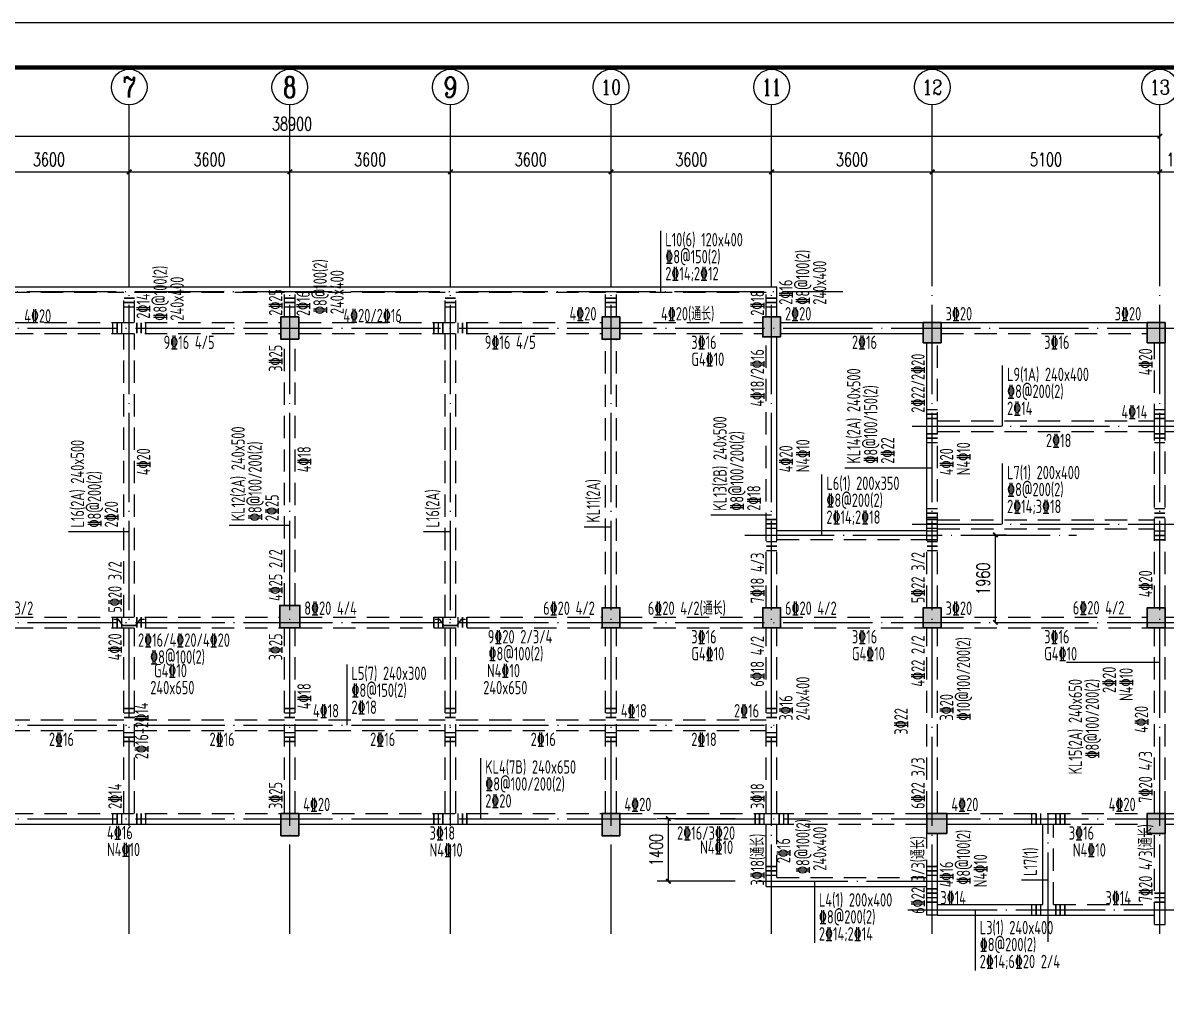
# Model space of a CAD drawing. Extents: x 1051052 to 1482120, y -981644 to -673261.
# Drawn here: x 1182216 to 1207843, y -961304 to -939644 of the extents above; entities that cross this region are included whole.
import ezdxf
from ezdxf.enums import TextEntityAlignment as Align

# ---------------------------------------------------------------- set-up
doc = ezdxf.new("R2010")
doc.units = 0
doc.header["$LTSCALE"] = 1000
doc.header["$MEASUREMENT"] = 0
doc.linetypes.add('DOTE', pattern=[2.42, 2, -0.2, 0.02, -0.2])
doc.linetypes.add('线型3', pattern=[750, 500, -250])
for name, color, linetype in [('AXIS', 3, 'Continuous'), ('AXIS_TEXT', 7, 'Continuous'), ('DOTE', 1, 'DOTE'), ('PUB_DIM', 3, 'Continuous'), ('TK', 142, 'Continuous'), ('填充', 8, 'Continuous')]:
    doc.layers.add(name, color=color, linetype=linetype)
for name, color, linetype, lineweight in [('BEAM', 4, 'Continuous', 25), ('BEAM-DASH', 4, '线型3', 25), ('BEAM-JZ-H', 2, 'Continuous', 25), ('BEAM-JZ-NUM-H', 6, 'Continuous', 25), ('BEAM-JZ-NUM-V', 6, 'Continuous', 25), ('BEAM-JZ-V', 2, 'Continuous', 25), ('BEAM-REINDJ', 1, 'Continuous', 50), ('BEAM-REINGJ', 1, 'Continuous', 50), ('BEAM-YW-H', 7, 'Continuous', 25), ('BEAM-YW-V', 7, 'Continuous', 25), ('COLU', 2, 'Continuous', 30)]:
    doc.layers.add(name, color=color, linetype=linetype, lineweight=lineweight)
doc.layers.add('COLU-HATCH', color=7, linetype='Continuous', lineweight=25, true_color=0x5b5b5b)
doc.styles.add('_TCH_AXIS', font='COMPLEX', dxfattribs={"bigfont": 'GBCBIG'})
doc.styles.add('_TCH_DIM_T3', font='SIMPLEX', dxfattribs={"width": 0.705882, "bigfont": 'GBCBIG'})
doc.styles.add('COMPLEX', font='COMPLEX')
doc.styles.add('TSSD_Dimension', font='Tssdeng.shx', dxfattribs={"width": 0.7, "bigfont": 'Hztxt.shx'})
doc.dimstyles.new('_TCH_ARCH&&100', dxfattribs={"dimtxt": 297.5, "dimasz": 100, "dimexe": 250, "dimexo": 300, "dimgap": 126.25, "dimtad": 1, "dimdec": 0, "dimzin": 0, "dimdsep": 46, "dimtxsty": '_TCH_DIM_T3', "dimblk": 'ARCHTICK', "dimcen": 0.09, "dimclrt": 7, "dimazin": 2, "dimtfac": 1, "dimtdec": 0, "dimtix": 1, "dimtmove": 2, "dimatfit": 3, "dimfxl": 0, "dimtolj": 1, "dimtzin": 0, "dimarcsym": 0})

# ---------------------------------------------------------------- blocks, each defined once
blk = doc.blocks.new('_ArchTick')
at = {"color": 0, "linetype": 'ByBlock', "const_width": 0.4}
blk.add_lwpolyline([(-0.5, -0.5), (0.5, 0.5)], dxfattribs=at)
blk = doc.blocks.new('*D183')
at = {"layer": 'AXIS', "color": 0, "lineweight": -2, "transparency": 16777216}
for p, q in [((1181000, -944484), (1181000, -942734)), ((1184600, -944484), (1184600, -942734)), ((1181000, -942984), (1184600, -942984))]:
    blk.add_line(p, q, dxfattribs=at)
at = {"layer": 'Defpoints', "color": 0, "transparency": 16777216}
for p in [(1184600, -942984), (1181000, -945484), (1184600, -945484)]:
    blk.add_point(p, dxfattribs=at)
at = {"layer": 'AXIS', "color": 0, "lineweight": -2, "transparency": 16777216, "xscale": 100, "yscale": 100, "zscale": 100, "rotation": 180}
blk.add_blockref('_ArchTick', (1181000, -942984), dxfattribs=at)
at = {"layer": 'AXIS', "color": 0, "lineweight": -2, "transparency": 16777216, "xscale": 100, "yscale": 100, "zscale": 100}
blk.add_blockref('_ArchTick', (1184600, -942984), dxfattribs=at)
at = {"layer": 'AXIS', "color": 7, "transparency": 16777216, "insert": (1182800, -942709), "char_height": 297.5, "attachment_point": 5, "style": '_TCH_DIM_T3'}
blk.add_mtext('\\A1;3600', dxfattribs=at)
blk = doc.blocks.new('*D184')
at = {"layer": 'AXIS', "color": 0, "lineweight": -2, "transparency": 16777216}
for p, q in [((1184600, -944484), (1184600, -942734)), ((1188200, -944484), (1188200, -942734)), ((1184600, -942984), (1188200, -942984))]:
    blk.add_line(p, q, dxfattribs=at)
at = {"layer": 'Defpoints', "color": 0, "transparency": 16777216}
for p in [(1188200, -942984), (1184600, -945484), (1188200, -945484)]:
    blk.add_point(p, dxfattribs=at)
at = {"layer": 'AXIS', "color": 0, "lineweight": -2, "transparency": 16777216, "xscale": 100, "yscale": 100, "zscale": 100, "rotation": 180}
blk.add_blockref('_ArchTick', (1184600, -942984), dxfattribs=at)
at = {"layer": 'AXIS', "color": 0, "lineweight": -2, "transparency": 16777216, "xscale": 100, "yscale": 100, "zscale": 100}
blk.add_blockref('_ArchTick', (1188200, -942984), dxfattribs=at)
at = {"layer": 'AXIS', "color": 7, "transparency": 16777216, "insert": (1186400, -942709), "char_height": 297.5, "attachment_point": 5, "style": '_TCH_DIM_T3'}
blk.add_mtext('\\A1;3600', dxfattribs=at)
blk = doc.blocks.new('*D185')
at = {"layer": 'AXIS', "color": 0, "lineweight": -2, "transparency": 16777216}
for p, q in [((1188200, -944484), (1188200, -942734)), ((1191800, -944484), (1191800, -942734)), ((1188200, -942984), (1191800, -942984))]:
    blk.add_line(p, q, dxfattribs=at)
at = {"layer": 'Defpoints', "color": 0, "transparency": 16777216}
for p in [(1191800, -942984), (1188200, -945484), (1191800, -945484)]:
    blk.add_point(p, dxfattribs=at)
at = {"layer": 'AXIS', "color": 0, "lineweight": -2, "transparency": 16777216, "xscale": 100, "yscale": 100, "zscale": 100, "rotation": 180}
blk.add_blockref('_ArchTick', (1188200, -942984), dxfattribs=at)
at = {"layer": 'AXIS', "color": 0, "lineweight": -2, "transparency": 16777216, "xscale": 100, "yscale": 100, "zscale": 100}
blk.add_blockref('_ArchTick', (1191800, -942984), dxfattribs=at)
at = {"layer": 'AXIS', "color": 7, "transparency": 16777216, "insert": (1190000, -942709), "char_height": 297.5, "attachment_point": 5, "style": '_TCH_DIM_T3'}
blk.add_mtext('\\A1;3600', dxfattribs=at)
blk = doc.blocks.new('*D186')
at = {"layer": 'AXIS', "color": 0, "lineweight": -2, "transparency": 16777216}
for p, q in [((1191800, -944484), (1191800, -942734)), ((1195400, -944484), (1195400, -942734)), ((1191800, -942984), (1195400, -942984))]:
    blk.add_line(p, q, dxfattribs=at)
at = {"layer": 'Defpoints', "color": 0, "transparency": 16777216}
for p in [(1195400, -942984), (1191800, -945484), (1195400, -945484)]:
    blk.add_point(p, dxfattribs=at)
at = {"layer": 'AXIS', "color": 0, "lineweight": -2, "transparency": 16777216, "xscale": 100, "yscale": 100, "zscale": 100, "rotation": 180}
blk.add_blockref('_ArchTick', (1191800, -942984), dxfattribs=at)
at = {"layer": 'AXIS', "color": 0, "lineweight": -2, "transparency": 16777216, "xscale": 100, "yscale": 100, "zscale": 100}
blk.add_blockref('_ArchTick', (1195400, -942984), dxfattribs=at)
at = {"layer": 'AXIS', "color": 7, "transparency": 16777216, "insert": (1193600, -942709), "char_height": 297.5, "attachment_point": 5, "style": '_TCH_DIM_T3'}
blk.add_mtext('\\A1;3600', dxfattribs=at)
blk = doc.blocks.new('*D187')
at = {"layer": 'AXIS', "color": 0, "lineweight": -2, "transparency": 16777216}
for p, q in [((1195400, -944484), (1195400, -942734)), ((1199000, -944484), (1199000, -942734)), ((1195400, -942984), (1199000, -942984))]:
    blk.add_line(p, q, dxfattribs=at)
at = {"layer": 'Defpoints', "color": 0, "transparency": 16777216}
for p in [(1199000, -942984), (1195400, -945484), (1199000, -945484)]:
    blk.add_point(p, dxfattribs=at)
at = {"layer": 'AXIS', "color": 0, "lineweight": -2, "transparency": 16777216, "xscale": 100, "yscale": 100, "zscale": 100, "rotation": 180}
blk.add_blockref('_ArchTick', (1195400, -942984), dxfattribs=at)
at = {"layer": 'AXIS', "color": 0, "lineweight": -2, "transparency": 16777216, "xscale": 100, "yscale": 100, "zscale": 100}
blk.add_blockref('_ArchTick', (1199000, -942984), dxfattribs=at)
at = {"layer": 'AXIS', "color": 7, "transparency": 16777216, "insert": (1197200, -942709), "char_height": 297.5, "attachment_point": 5, "style": '_TCH_DIM_T3'}
blk.add_mtext('\\A1;3600', dxfattribs=at)
blk = doc.blocks.new('*D188')
at = {"layer": 'AXIS', "color": 0, "lineweight": -2, "transparency": 16777216}
for p, q in [((1199000, -944484), (1199000, -942734)), ((1202600, -944484), (1202600, -942734)), ((1199000, -942984), (1202600, -942984))]:
    blk.add_line(p, q, dxfattribs=at)
at = {"layer": 'Defpoints', "color": 0, "transparency": 16777216}
for p in [(1202600, -942984), (1199000, -945484), (1202600, -945484)]:
    blk.add_point(p, dxfattribs=at)
at = {"layer": 'AXIS', "color": 0, "lineweight": -2, "transparency": 16777216, "xscale": 100, "yscale": 100, "zscale": 100, "rotation": 180}
blk.add_blockref('_ArchTick', (1199000, -942984), dxfattribs=at)
at = {"layer": 'AXIS', "color": 0, "lineweight": -2, "transparency": 16777216, "xscale": 100, "yscale": 100, "zscale": 100}
blk.add_blockref('_ArchTick', (1202600, -942984), dxfattribs=at)
at = {"layer": 'AXIS', "color": 7, "transparency": 16777216, "insert": (1200800, -942709), "char_height": 297.5, "attachment_point": 5, "style": '_TCH_DIM_T3'}
blk.add_mtext('\\A1;3600', dxfattribs=at)
blk = doc.blocks.new('*D189')
at = {"layer": 'AXIS', "color": 0, "lineweight": -2, "transparency": 16777216}
for p, q in [((1202600, -944484), (1202600, -942734)), ((1207700, -944484), (1207700, -942734)), ((1202600, -942984), (1207700, -942984))]:
    blk.add_line(p, q, dxfattribs=at)
at = {"layer": 'Defpoints', "color": 0, "transparency": 16777216}
for p in [(1207700, -942984), (1202600, -945484), (1207700, -945484)]:
    blk.add_point(p, dxfattribs=at)
at = {"layer": 'AXIS', "color": 0, "lineweight": -2, "transparency": 16777216, "xscale": 100, "yscale": 100, "zscale": 100, "rotation": 180}
blk.add_blockref('_ArchTick', (1202600, -942984), dxfattribs=at)
at = {"layer": 'AXIS', "color": 0, "lineweight": -2, "transparency": 16777216, "xscale": 100, "yscale": 100, "zscale": 100}
blk.add_blockref('_ArchTick', (1207700, -942984), dxfattribs=at)
at = {"layer": 'AXIS', "color": 7, "transparency": 16777216, "insert": (1205150, -942709), "char_height": 297.5, "attachment_point": 5, "style": '_TCH_DIM_T3'}
blk.add_mtext('\\A1;5100', dxfattribs=at)
blk = doc.blocks.new('*D190')
at = {"layer": 'AXIS', "color": 0, "lineweight": -2, "transparency": 16777216}
for p, q in [((1168800, -943684), (1168800, -941934)), ((1207700, -943684), (1207700, -941934)), ((1168800, -942184), (1207700, -942184))]:
    blk.add_line(p, q, dxfattribs=at)
at = {"layer": 'Defpoints', "color": 0, "transparency": 16777216}
for p in [(1207700, -942184), (1168800, -945484), (1207700, -945484)]:
    blk.add_point(p, dxfattribs=at)
at = {"layer": 'AXIS', "color": 0, "lineweight": -2, "transparency": 16777216, "xscale": 100, "yscale": 100, "zscale": 100, "rotation": 180}
blk.add_blockref('_ArchTick', (1168800, -942184), dxfattribs=at)
at = {"layer": 'AXIS', "color": 0, "lineweight": -2, "transparency": 16777216, "xscale": 100, "yscale": 100, "zscale": 100}
blk.add_blockref('_ArchTick', (1207700, -942184), dxfattribs=at)
at = {"layer": 'AXIS', "color": 7, "transparency": 16777216, "insert": (1188250, -941909), "char_height": 297.5, "attachment_point": 5, "style": '_TCH_DIM_T3'}
blk.add_mtext('\\A1;38900', dxfattribs=at)
blk = doc.blocks.new('_AXISO')
blk.add_circle((0, 0), 0.5)
at = {"layer": 'AXIS_TEXT', "style": 'COMPLEX', "width": 1.041667}
blk.add_attdef('A', text='', height=0.56, dxfattribs=at).set_placement((-0.25, -0.28), (0.25, -0.28), align=Align.FIT)
blk = doc.blocks.new('*D207')
at = {"layer": 'AXIS', "color": 0, "lineweight": -2, "transparency": 16777216}
for p, q in [((1207700, -944484), (1207700, -942734)), ((1208720, -944484), (1208720, -942734)), ((1207700, -942984), (1208720, -942984))]:
    blk.add_line(p, q, dxfattribs=at)
at = {"layer": 'Defpoints', "color": 0, "transparency": 16777216}
for p in [(1208720, -942984), (1207700, -945484), (1208720, -945484)]:
    blk.add_point(p, dxfattribs=at)
at = {"layer": 'AXIS', "color": 0, "lineweight": -2, "transparency": 16777216, "xscale": 100, "yscale": 100, "zscale": 100, "rotation": 180}
blk.add_blockref('_ArchTick', (1207700, -942984), dxfattribs=at)
at = {"layer": 'AXIS', "color": 0, "lineweight": -2, "transparency": 16777216, "xscale": 100, "yscale": 100, "zscale": 100}
blk.add_blockref('_ArchTick', (1208720, -942984), dxfattribs=at)
at = {"layer": 'AXIS', "color": 7, "transparency": 16777216, "insert": (1208210, -942709), "char_height": 297.5, "attachment_point": 5, "style": '_TCH_DIM_T3'}
blk.add_mtext('\\A1;1020', dxfattribs=at)
blk = doc.blocks.new('*D210')
at = {"layer": 'AXIS', "color": 0, "lineweight": -2, "transparency": 16777216}
for p, q in [((1198186, -957484), (1196436, -957484)), ((1196686, -958884), (1196686, -957484)), ((1198186, -958884), (1196436, -958884))]:
    blk.add_line(p, q, dxfattribs=at)
at = {"layer": 'Defpoints', "color": 0, "transparency": 16777216}
for p in [(1196686, -957484), (1198709, -957484), (1198709, -958884)]:
    blk.add_point(p, dxfattribs=at)
at = {"layer": 'AXIS', "color": 0, "lineweight": -2, "transparency": 16777216, "xscale": 100, "yscale": 100, "zscale": 100}
for p, rotation in [((1196686, -957484), 90), ((1196686, -958884), 270)]:
    blk.add_blockref('_ArchTick', p, dxfattribs=dict(at, rotation=rotation))
at = {"layer": 'AXIS', "color": 7, "transparency": 16777216, "insert": (1196411, -958184), "char_height": 297.5, "attachment_point": 5, "rotation": 90, "style": '_TCH_DIM_T3'}
blk.add_mtext('\\A1;1400', dxfattribs=at)
blk = doc.blocks.new('A2K')
at = {"layer": 'TK'}
blk.add_lwpolyline([(0, 0), (59400, 0), (59400, 42000), (0, 42000)], close=True, dxfattribs=at)
at = {"layer": 'TK', "const_width": 100}
blk.add_lwpolyline([(2500, 1000), (58400, 1000), (58400, 41000), (2500, 41000)], close=True, dxfattribs=at)
blk = doc.blocks.new('*D1344')
at = {"layer": 'Defpoints', "color": 0, "transparency": 16777216}
for p in [(1207820, -959524), (1209889, -959524), (1207820, -959854)]:
    blk.add_point(p, dxfattribs=at)
at = {"layer": 'PUB_DIM', "color": 0, "lineweight": -2, "transparency": 16777216}
for p, q in [((1209889, -959524), (1209889, -959424)), ((1208389, -959524), (1210139, -959524)), ((1209889, -959854), (1209889, -959524)), ((1208389, -959854), (1210139, -959854)), ((1209889, -959854), (1209889, -959954))]:
    blk.add_line(p, q, dxfattribs=at)
at = {"layer": 'PUB_DIM', "color": 0, "lineweight": -2, "transparency": 16777216, "xscale": 100, "yscale": 100, "zscale": 100}
for p, rotation in [((1209889, -959524), 270), ((1209889, -959854), 90)]:
    blk.add_blockref('_ArchTick', p, dxfattribs=dict(at, rotation=rotation))
at = {"layer": 'PUB_DIM', "color": 7, "transparency": 16777216, "insert": (1209614, -959689), "char_height": 297.5, "attachment_point": 5, "rotation": 90, "style": '_TCH_DIM_T3'}
blk.add_mtext('\\A1;330', dxfattribs=at)
blk = doc.blocks.new('*D1363')
at = {"layer": 'Defpoints', "color": 0, "transparency": 16777216}
for p in [(1203716, -951124), (1204016, -951124), (1203716, -953084)]:
    blk.add_point(p, dxfattribs=at)
at = {"layer": 'PUB_DIM', "color": 0, "lineweight": -2, "transparency": 16777216}
for p, q in [((1204016, -951124), (1204266, -951124)), ((1204016, -953084), (1204016, -951124)), ((1204016, -953084), (1204266, -953084))]:
    blk.add_line(p, q, dxfattribs=at)
at = {"layer": 'PUB_DIM', "color": 0, "lineweight": -2, "transparency": 16777216, "xscale": 100, "yscale": 100, "zscale": 100}
for p, rotation in [((1204016, -951124), 90), ((1204016, -953084), 270)]:
    blk.add_blockref('_ArchTick', p, dxfattribs=dict(at, rotation=rotation))
at = {"layer": 'PUB_DIM', "color": 7, "transparency": 16777216, "insert": (1203741, -952104), "char_height": 297.5, "attachment_point": 5, "rotation": 90, "style": '_TCH_DIM_T3'}
blk.add_mtext('\\A1;1960', dxfattribs=at)

msp = doc.modelspace()

# ---------------------------------------------------------------- hatches: boundary and pattern name
at = {"layer": 'COLU-HATCH', "transparency": 33554687}
for points in [[(1188399.508, -946734.341), (1188399.508, -946234.341), (1187999.508, -946234.341), (1187999.508, -946734.341)], [(1195599.508, -946734.341), (1195599.508, -946234.341), (1195199.508, -946234.341), (1195199.508, -946734.341)], [(1199199.508, -946684.341), (1199199.508, -946234.341), (1198799.508, -946234.341), (1198799.508, -946684.341)], [(1202799.508, -946814.341), (1202799.508, -946364.341), (1202399.508, -946364.341), (1202399.508, -946814.341)], [(1207819.508, -946814.341), (1207819.508, -946364.341), (1207419.508, -946364.341), (1207419.508, -946814.341)], [(1188424.508, -953204.341), (1188424.508, -952704.341), (1187974.508, -952704.341), (1187974.508, -953204.341)], [(1195599.508, -953204.341), (1195599.508, -952754.341), (1195199.508, -952754.341), (1195199.508, -953204.341)], [(1199199.508, -953204.341), (1199199.508, -952754.341), (1198799.508, -952754.341), (1198799.508, -953204.341)], [(1202799.508, -953204.341), (1202799.508, -952754.341), (1202399.508, -952754.341), (1202399.508, -953204.341)], [(1207819.508, -953204.341), (1207819.508, -952754.341), (1207419.508, -952754.341), (1207419.508, -953204.341)], [(1188399.508, -957864.341), (1188399.508, -957364.341), (1187999.508, -957364.341), (1187999.508, -957864.341)], [(1195599.508, -957864.341), (1195599.508, -957364.341), (1195199.508, -957364.341), (1195199.508, -957864.341)], [(1202929.508, -957814.341), (1202929.508, -957364.341), (1202479.508, -957364.341), (1202479.508, -957814.341)], [(1207819.508, -957814.341), (1207819.508, -957364.341), (1207419.508, -957364.341), (1207419.508, -957814.341)]]:
    msp.add_hatch(color=256, dxfattribs=at).paths.add_polyline_path(points, flags=0)

# ---------------------------------------------------------------- linework, layer by layer
at = {"layer": 'AXIS'}
for p, q in [((1184599.508, -945484.341), (1184599.508, -941484.341)), ((1188199.508, -945484.341), (1188199.508, -941484.341)), ((1191799.508, -945484.341), (1191799.508, -941484.341)), ((1195399.508, -945484.341), (1195399.508, -941484.341)), ((1198999.508, -945484.341), (1198999.508, -941484.341)), ((1202599.508, -945484.341), (1202599.508, -941484.341)), ((1207699.508, -945484.341), (1207699.508, -941484.341))]:
    msp.add_line(p, q, dxfattribs=at)
at = {"layer": 'BEAM'}
for p, q in [((1180999.508, -945564.341), (1184599.508, -945564.341)), ((1184599.508, -945564.341), (1188199.508, -945564.341)), ((1188199.508, -945564.341), (1191799.508, -945564.341)), ((1191799.508, -945564.341), (1195399.508, -945564.341)), ((1195399.508, -945564.341), (1199119.508, -945564.341)), ((1199119.508, -946234.341), (1199119.508, -945564.341)), ((1199199.508, -946364.341), (1202399.508, -946364.341)), ((1202799.508, -946364.341), (1207419.508, -946364.341)), ((1199199.508, -946604.341), (1202399.508, -946604.341)), ((1199119.508, -951124.341), (1199119.508, -946684.341)), ((1202479.508, -951124.341), (1202479.508, -946814.341)), ((1207819.508, -948684.341), (1207819.508, -946814.341)), ((1207819.508, -948564.341), (1208819.508, -948564.341)), ((1199119.508, -951024.341), (1202479.508, -951024.341)), ((1181199.508, -957604.341), (1187999.508, -957604.341)), ((1188399.508, -957604.341), (1195199.508, -957604.341)), ((1195599.508, -957604.341), (1198999.508, -957604.341)), ((1198879.508, -959004.341), (1198879.508, -957604.341)), ((1202929.508, -957604.341), (1205199.508, -957604.341)), ((1205079.508, -959404.341), (1205079.508, -957604.341)), ((1207819.508, -957604.341), (1208819.508, -957604.341)), ((1202719.508, -958904.341), (1202719.508, -957814.341)), ((1207819.508, -959854.341), (1207819.508, -957814.341)), ((1202479.508, -959644.341), (1202479.508, -958904.341)), ((1202719.508, -959644.341), (1202719.508, -958904.341)), ((1198879.508, -959004.341), (1202479.508, -959004.341)), ((1202719.508, -959404.341), (1205079.508, -959404.341)), ((1202719.508, -959644.341), (1202479.508, -959644.341)), ((1202719.508, -959644.341), (1205199.508, -959644.341)), ((1205199.508, -959644.341), (1207579.508, -959644.341)), ((1207579.508, -959854.341), (1207819.508, -959854.341))]:
    msp.add_line(p, q, dxfattribs=at)
at = {"layer": 'BEAM-DASH', "ltscale": 0.001}
for p, q in [((1181119.508, -945684.341), (1184479.508, -945684.341)), ((1184479.508, -946364.341), (1184479.508, -945684.341)), ((1184719.508, -946364.341), (1184719.508, -945684.341)), ((1184719.508, -945684.341), (1188079.508, -945684.341)), ((1188079.508, -946234.341), (1188079.508, -945684.341)), ((1188319.508, -946234.341), (1188319.508, -945684.341)), ((1188319.508, -945684.341), (1191679.508, -945684.341)), ((1191679.508, -946364.341), (1191679.508, -945684.341)), ((1191919.508, -946364.341), (1191919.508, -945684.341)), ((1191919.508, -945684.341), (1195279.508, -945684.341)), ((1195279.508, -946234.341), (1195279.508, -945684.341)), ((1195519.508, -946234.341), (1195519.508, -945684.341)), ((1195519.508, -945684.341), (1198879.508, -945684.341)), ((1198879.508, -946234.341), (1198879.508, -945684.341)), ((1181199.508, -946364.341), (1187999.508, -946364.341)), ((1188399.508, -946364.341), (1195199.508, -946364.341)), ((1195599.508, -946364.341), (1198799.508, -946364.341)), ((1181199.508, -946604.341), (1187999.508, -946604.341)), ((1184479.508, -952964.341), (1184479.508, -946604.341)), ((1184719.508, -952964.341), (1184719.508, -946604.341)), ((1188399.508, -946604.341), (1195199.508, -946604.341)), ((1191679.508, -952964.341), (1191679.508, -946604.341)), ((1191919.508, -952964.341), (1191919.508, -946604.341)), ((1195599.508, -946604.341), (1198799.508, -946604.341)), ((1202799.508, -946604.341), (1207419.508, -946604.341)), ((1188079.508, -952704.341), (1188079.508, -946734.341)), ((1188319.508, -952704.341), (1188319.508, -946734.341)), ((1195279.508, -952754.341), (1195279.508, -946734.341)), ((1195519.508, -952754.341), (1195519.508, -946734.341)), ((1198879.508, -951124.341), (1198879.508, -946684.341)), ((1202719.508, -951124.341), (1202719.508, -946814.341)), ((1207579.508, -948684.341), (1207579.508, -946814.341)), ((1202719.508, -948564.341), (1207579.508, -948564.341)), ((1207579.508, -952754.341), (1207579.508, -948684.341)), ((1207819.508, -952754.341), (1207819.508, -948684.341)), ((1202719.508, -948804.341), (1207579.508, -948804.341)), ((1207819.508, -948804.341), (1208579.508, -948804.341)), ((1202719.508, -950784.341), (1207579.508, -950784.341)), ((1202719.508, -950984.341), (1207579.508, -950984.341)), ((1198879.508, -952754.341), (1198879.508, -951124.341)), ((1199119.508, -952754.341), (1199119.508, -951124.341)), ((1199119.508, -951224.341), (1202479.508, -951224.341)), ((1202479.508, -952754.341), (1202479.508, -951124.341)), ((1202719.508, -952754.341), (1202719.508, -951124.341)), ((1181199.508, -952964.341), (1187974.508, -952964.341)), ((1188424.508, -952964.341), (1195199.508, -952964.341)), ((1195599.508, -952964.341), (1198799.508, -952964.341)), ((1199199.508, -952964.341), (1202399.508, -952964.341)), ((1202799.508, -952964.341), (1207419.508, -952964.341)), ((1207819.508, -952964.341), (1208579.508, -952964.341)), ((1181199.508, -953204.341), (1187974.508, -953204.341)), ((1184479.508, -957364.341), (1184479.508, -953204.341)), ((1184719.508, -957364.341), (1184719.508, -953204.341)), ((1188079.508, -957364.341), (1188079.508, -953204.341)), ((1188319.508, -957364.341), (1188319.508, -953204.341)), ((1188424.508, -953204.341), (1195199.508, -953204.341)), ((1191679.508, -957364.341), (1191679.508, -953204.341)), ((1191919.508, -957364.341), (1191919.508, -953204.341)), ((1195279.508, -957364.341), (1195279.508, -953204.341)), ((1195519.508, -957364.341), (1195519.508, -953204.341)), ((1195599.508, -953204.341), (1198799.508, -953204.341)), ((1198879.508, -957364.341), (1198879.508, -953204.341)), ((1199119.508, -957364.341), (1199119.508, -953204.341)), ((1199199.508, -953204.341), (1202399.508, -953204.341)), ((1202479.508, -957364.341), (1202479.508, -953204.341)), ((1202719.508, -957364.341), (1202719.508, -953204.341)), ((1202799.508, -953204.341), (1207419.508, -953204.341)), ((1207579.508, -957364.341), (1207579.508, -953204.341)), ((1207819.508, -953204.341), (1208579.508, -953204.341)), ((1207819.508, -957364.341), (1207819.508, -953204.341)), ((1181119.508, -955264.341), (1184479.508, -955264.341)), ((1184719.508, -955264.341), (1188079.508, -955264.341)), ((1188319.508, -955264.341), (1191679.508, -955264.341)), ((1191919.508, -955264.341), (1195279.508, -955264.341)), ((1195519.508, -955264.341), (1198879.508, -955264.341)), ((1181119.508, -955504.341), (1184479.508, -955504.341)), ((1184719.508, -955504.341), (1188079.508, -955504.341)), ((1188319.508, -955504.341), (1191679.508, -955504.341)), ((1191919.508, -955504.341), (1195279.508, -955504.341)), ((1195519.508, -955504.341), (1198879.508, -955504.341)), ((1181199.508, -957364.341), (1187999.508, -957364.341)), ((1188399.508, -957364.341), (1195199.508, -957364.341)), ((1195599.508, -957364.341), (1198999.508, -957364.341)), ((1198999.508, -957364.341), (1202479.508, -957364.341)), ((1202929.508, -957364.341), (1205199.508, -957364.341)), ((1205199.508, -957364.341), (1207419.508, -957364.341)), ((1207819.508, -957364.341), (1208579.508, -957364.341)), ((1198999.508, -957604.341), (1202479.508, -957604.341)), ((1199119.508, -958804.341), (1199119.508, -957604.341)), ((1205199.508, -957604.341), (1207419.508, -957604.341)), ((1205319.508, -959404.341), (1205319.508, -957604.341)), ((1202479.508, -958904.341), (1202479.508, -957814.341)), ((1207579.508, -959854.341), (1207579.508, -957814.341)), ((1199119.508, -958804.341), (1202479.508, -958804.341)), ((1205319.508, -959404.341), (1207579.508, -959404.341))]:
    msp.add_line(p, q, dxfattribs=at)
at = {"layer": 'BEAM-JZ-H'}
for p, q in [((1196515.508, -945664.341), (1196515.508, -944304.341)), ((1204177.508, -948684.341), (1204177.508, -947324.341)), ((1204177.508, -950884.341), (1204177.508, -949524.341)), ((1200127.508, -951124.341), (1200127.508, -949764.341)), ((1189481.556, -955384.341), (1189481.556, -954024.341)), ((1192479.508, -957484.341), (1192479.508, -956124.341)), ((1199959.508, -958904.341), (1199959.508, -960264.341)), ((1203564.613, -959524.341), (1203564.613, -960884.341))]:
    msp.add_line(p, q, dxfattribs=at)
at = {"layer": 'BEAM-JZ-V'}
for p, q in [((1202599.508, -949624.341), (1200639.508, -949624.341)), ((1198999.508, -950680.341), (1197639.508, -950680.341)), ((1188199.508, -950913.341), (1186839.508, -950913.341)), ((1195399.508, -950948.341), (1194799.508, -950948.341)), ((1184599.508, -951056.341), (1183239.508, -951056.341)), ((1191799.508, -951056.341), (1191199.508, -951056.341)), ((1207699.508, -953984.191), (1205606.207, -953984.191)), ((1205199.508, -958864.341), (1204599.508, -958864.341))]:
    msp.add_line(p, q, dxfattribs=at)
at = {"layer": 'BEAM-REINDJ', "const_width": 35}
for points in [[(1184254.508, -953014.341), (1184354.508, -953014.341), (1184454.508, -953154.341), (1184744.508, -953154.341), (1184844.508, -953014.341), (1184944.508, -953014.341)], [(1191454.508, -953014.341), (1191554.508, -953014.341), (1191654.508, -953154.341), (1191944.508, -953154.341), (1192044.508, -953014.341), (1192144.508, -953014.341)]]:
    msp.add_lwpolyline(points, dxfattribs=at)
at = {"layer": 'BEAM-REINGJ', "const_width": 35}
for points in [[(1184479.508, -945814.341), (1184719.508, -945814.341)], [(1188079.508, -945814.341), (1188319.508, -945814.341)], [(1191679.508, -945814.341), (1191919.508, -945814.341)], [(1195279.508, -945814.341), (1195519.508, -945814.341)], [(1198879.508, -945814.341), (1199119.508, -945814.341)], [(1184479.508, -945914.341), (1184719.508, -945914.341)], [(1184479.508, -946014.341), (1184719.508, -946014.341)], [(1188079.508, -945914.341), (1188319.508, -945914.341)], [(1188079.508, -946014.341), (1188319.508, -946014.341)], [(1191679.508, -945914.341), (1191919.508, -945914.341)], [(1191679.508, -946014.341), (1191919.508, -946014.341)], [(1195279.508, -945914.341), (1195519.508, -945914.341)], [(1195279.508, -946014.341), (1195519.508, -946014.341)], [(1198879.508, -945914.341), (1199119.508, -945914.341)], [(1198879.508, -946014.341), (1199119.508, -946014.341)], [(1184229.508, -946364.341), (1184229.508, -946604.341)], [(1184329.508, -946364.341), (1184329.508, -946604.341)], [(1184429.508, -946364.341), (1184429.508, -946604.341)], [(1184769.508, -946364.341), (1184769.508, -946604.341)], [(1184869.508, -946364.341), (1184869.508, -946604.341)], [(1184969.508, -946364.341), (1184969.508, -946604.341)], [(1191429.508, -946364.341), (1191429.508, -946604.341)], [(1191529.508, -946364.341), (1191529.508, -946604.341)], [(1191629.508, -946364.341), (1191629.508, -946604.341)], [(1191969.508, -946364.341), (1191969.508, -946604.341)], [(1192069.508, -946364.341), (1192069.508, -946604.341)], [(1192169.508, -946364.341), (1192169.508, -946604.341)], [(1202479.508, -948314.341), (1202719.508, -948314.341)], [(1202479.508, -948414.341), (1202719.508, -948414.341)], [(1207579.508, -948314.341), (1207819.508, -948314.341)], [(1207579.508, -948414.341), (1207819.508, -948414.341)], [(1202479.508, -948514.341), (1202719.508, -948514.341)], [(1207579.508, -948514.341), (1207819.508, -948514.341)], [(1202479.508, -948854.341), (1202719.508, -948854.341)], [(1202479.508, -948954.341), (1202719.508, -948954.341)], [(1207579.508, -948854.341), (1207819.508, -948854.341)], [(1207579.508, -948954.341), (1207819.508, -948954.341)], [(1202479.508, -949054.341), (1202719.508, -949054.341)], [(1207579.508, -949054.341), (1207819.508, -949054.341)], [(1202479.508, -950534.341), (1202719.508, -950534.341)], [(1202479.508, -950634.341), (1202719.508, -950634.341)], [(1202479.508, -950734.341), (1202719.508, -950734.341)], [(1207579.508, -950534.341), (1207819.508, -950534.341)], [(1207579.508, -950634.341), (1207819.508, -950634.341)], [(1207579.508, -950734.341), (1207819.508, -950734.341)], [(1198879.508, -950774.341), (1199119.508, -950774.341)], [(1198879.508, -950874.341), (1199119.508, -950874.341)], [(1198879.508, -950974.341), (1199119.508, -950974.341)], [(1202479.508, -950774.341), (1202719.508, -950774.341)], [(1202479.508, -950874.341), (1202719.508, -950874.341)], [(1202479.508, -950974.341), (1202719.508, -950974.341)], [(1202479.508, -951034.341), (1202719.508, -951034.341)], [(1202479.508, -951134.341), (1202719.508, -951134.341)], [(1202479.508, -951234.341), (1202719.508, -951234.341)], [(1207579.508, -951034.341), (1207819.508, -951034.341)], [(1207579.508, -951134.341), (1207819.508, -951134.341)], [(1207579.508, -951234.341), (1207819.508, -951234.341)], [(1198879.508, -951274.341), (1199119.508, -951274.341)], [(1198879.508, -951374.341), (1199119.508, -951374.341)], [(1198879.508, -951474.341), (1199119.508, -951474.341)], [(1202479.508, -951274.341), (1202719.508, -951274.341)], [(1202479.508, -951374.341), (1202719.508, -951374.341)], [(1202479.508, -951474.341), (1202719.508, -951474.341)], [(1184229.508, -952964.341), (1184229.508, -953204.341)], [(1184329.508, -952964.341), (1184329.508, -953204.341)], [(1184429.508, -952964.341), (1184429.508, -953204.341)], [(1184769.508, -952964.341), (1184769.508, -953204.341)], [(1184869.508, -952964.341), (1184869.508, -953204.341)], [(1184969.508, -952964.341), (1184969.508, -953204.341)], [(1191429.508, -952964.341), (1191429.508, -953204.341)], [(1191529.508, -952964.341), (1191529.508, -953204.341)], [(1191629.508, -952964.341), (1191629.508, -953204.341)], [(1191969.508, -952964.341), (1191969.508, -953204.341)], [(1192069.508, -952964.341), (1192069.508, -953204.341)], [(1192169.508, -952964.341), (1192169.508, -953204.341)], [(1184479.508, -955014.341), (1184719.508, -955014.341)], [(1184479.508, -955114.341), (1184719.508, -955114.341)], [(1188079.508, -955014.341), (1188319.508, -955014.341)], [(1188079.508, -955114.341), (1188319.508, -955114.341)], [(1191679.508, -955014.341), (1191919.508, -955014.341)], [(1191679.508, -955114.341), (1191919.508, -955114.341)], [(1195279.508, -955014.341), (1195519.508, -955014.341)], [(1195279.508, -955114.341), (1195519.508, -955114.341)], [(1198879.508, -955014.341), (1199119.508, -955014.341)], [(1198879.508, -955114.341), (1199119.508, -955114.341)], [(1184479.508, -955214.341), (1184719.508, -955214.341)], [(1188079.508, -955214.341), (1188319.508, -955214.341)], [(1191679.508, -955214.341), (1191919.508, -955214.341)], [(1195279.508, -955214.341), (1195519.508, -955214.341)], [(1198879.508, -955214.341), (1199119.508, -955214.341)], [(1184479.508, -955554.341), (1184719.508, -955554.341)], [(1188079.508, -955554.341), (1188319.508, -955554.341)], [(1191679.508, -955554.341), (1191919.508, -955554.341)], [(1195279.508, -955554.341), (1195519.508, -955554.341)], [(1198879.508, -955554.341), (1199119.508, -955554.341)], [(1184479.508, -955654.341), (1184719.508, -955654.341)], [(1184479.508, -955754.341), (1184719.508, -955754.341)], [(1188079.508, -955654.341), (1188319.508, -955654.341)], [(1188079.508, -955754.341), (1188319.508, -955754.341)], [(1191679.508, -955654.341), (1191919.508, -955654.341)], [(1191679.508, -955754.341), (1191919.508, -955754.341)], [(1195279.508, -955654.341), (1195519.508, -955654.341)], [(1195279.508, -955754.341), (1195519.508, -955754.341)], [(1198879.508, -955654.341), (1199119.508, -955654.341)], [(1198879.508, -955754.341), (1199119.508, -955754.341)], [(1184229.508, -957364.341), (1184229.508, -957604.341)], [(1184329.508, -957364.341), (1184329.508, -957604.341)], [(1184429.508, -957364.341), (1184429.508, -957604.341)], [(1184769.508, -957364.341), (1184769.508, -957604.341)], [(1184869.508, -957364.341), (1184869.508, -957604.341)], [(1184969.508, -957364.341), (1184969.508, -957604.341)], [(1191429.508, -957364.341), (1191429.508, -957604.341)], [(1191529.508, -957364.341), (1191529.508, -957604.341)], [(1191629.508, -957364.341), (1191629.508, -957604.341)], [(1191969.508, -957364.341), (1191969.508, -957604.341)], [(1192069.508, -957364.341), (1192069.508, -957604.341)], [(1192169.508, -957364.341), (1192169.508, -957604.341)], [(1198629.508, -957364.341), (1198629.508, -957604.341)], [(1198729.508, -957364.341), (1198729.508, -957604.341)], [(1198829.508, -957364.341), (1198829.508, -957604.341)], [(1199169.508, -957364.341), (1199169.508, -957604.341)], [(1199269.508, -957364.341), (1199269.508, -957604.341)], [(1199369.508, -957364.341), (1199369.508, -957604.341)], [(1204829.508, -957364.341), (1204829.508, -957604.341)], [(1204929.508, -957364.341), (1204929.508, -957604.341)], [(1205029.508, -957364.341), (1205029.508, -957604.341)], [(1205369.508, -957364.341), (1205369.508, -957604.341)], [(1205469.508, -957364.341), (1205469.508, -957604.341)], [(1205569.508, -957364.341), (1205569.508, -957604.341)], [(1198879.508, -958554.341), (1199119.508, -958554.341)], [(1198879.508, -958654.341), (1199119.508, -958654.341)], [(1202479.508, -958554.341), (1202719.508, -958554.341)], [(1202479.508, -958654.341), (1202719.508, -958654.341)], [(1198879.508, -958754.341), (1199119.508, -958754.341)], [(1202479.508, -958754.341), (1202719.508, -958754.341)], [(1202479.508, -959054.341), (1202719.508, -959054.341)], [(1202479.508, -959154.341), (1202719.508, -959154.341)], [(1202479.508, -959154.341), (1202719.508, -959154.341)], [(1207579.508, -959154.341), (1207819.508, -959154.341)], [(1202479.508, -959254.341), (1202719.508, -959254.341)], [(1202479.508, -959254.341), (1202719.508, -959254.341)], [(1202479.508, -959354.341), (1202719.508, -959354.341)], [(1204829.508, -959404.341), (1204829.508, -959644.341)], [(1204929.508, -959404.341), (1204929.508, -959644.341)], [(1205029.508, -959404.341), (1205029.508, -959644.341)], [(1205369.508, -959404.341), (1205369.508, -959644.341)], [(1205469.508, -959404.341), (1205469.508, -959644.341)], [(1205569.508, -959404.341), (1205569.508, -959644.341)], [(1207579.508, -959254.341), (1207819.508, -959254.341)], [(1207579.508, -959354.341), (1207819.508, -959354.341)]]:
    msp.add_lwpolyline(points, dxfattribs=at)
at = {"layer": 'COLU'}
for points in [[(1188399.508, -946734.341), (1188399.508, -946234.341), (1187999.508, -946234.341), (1187999.508, -946734.341)], [(1195599.508, -946734.341), (1195599.508, -946234.341), (1195199.508, -946234.341), (1195199.508, -946734.341)], [(1199199.508, -946684.341), (1199199.508, -946234.341), (1198799.508, -946234.341), (1198799.508, -946684.341)], [(1202799.508, -946814.341), (1202799.508, -946364.341), (1202399.508, -946364.341), (1202399.508, -946814.341)], [(1207819.508, -946814.341), (1207819.508, -946364.341), (1207419.508, -946364.341), (1207419.508, -946814.341)], [(1188424.508, -953204.341), (1188424.508, -952704.341), (1187974.508, -952704.341), (1187974.508, -953204.341)], [(1195599.508, -953204.341), (1195599.508, -952754.341), (1195199.508, -952754.341), (1195199.508, -953204.341)], [(1199199.508, -953204.341), (1199199.508, -952754.341), (1198799.508, -952754.341), (1198799.508, -953204.341)], [(1202799.508, -953204.341), (1202799.508, -952754.341), (1202399.508, -952754.341), (1202399.508, -953204.341)], [(1207819.508, -953204.341), (1207819.508, -952754.341), (1207419.508, -952754.341), (1207419.508, -953204.341)], [(1188399.508, -957864.341), (1188399.508, -957364.341), (1187999.508, -957364.341), (1187999.508, -957864.341)], [(1195599.508, -957864.341), (1195599.508, -957364.341), (1195199.508, -957364.341), (1195199.508, -957864.341)], [(1202929.508, -957814.341), (1202929.508, -957364.341), (1202479.508, -957364.341), (1202479.508, -957814.341)], [(1207819.508, -957814.341), (1207819.508, -957364.341), (1207419.508, -957364.341), (1207419.508, -957814.341)]]:
    msp.add_lwpolyline(points, close=True, dxfattribs=at)
at = {"layer": 'DOTE'}
for p, q in [((1184599.508, -960065.695), (1184599.508, -945484.341)), ((1188199.508, -960065.695), (1188199.508, -945484.341)), ((1191799.508, -960065.695), (1191799.508, -945484.341)), ((1195399.508, -960065.695), (1195399.508, -945484.341)), ((1198999.508, -960065.695), (1198999.508, -945484.341)), ((1202599.508, -960065.695), (1202599.508, -945484.341)), ((1207699.508, -960065.695), (1207699.508, -945484.341)), ((1167785.648, -945664.341), (1200594.525, -945664.341)), ((1167799.508, -946484.341), (1208699.508, -946484.341)), ((1202149.553, -948684.341), (1209579.508, -948684.341)), ((1202149.553, -950884.341), (1209579.508, -950884.341)), ((1198402.392, -951124.341), (1205832.347, -951124.341)), ((1167799.508, -953084.341), (1208699.508, -953084.341)), ((1167799.508, -955384.341), (1199224.636, -955384.341)), ((1205199.508, -960240.844), (1205199.508, -957364.341)), ((1167799.508, -957484.341), (1208699.508, -957484.341)), ((1198708.511, -958884.341), (1202996.974, -958884.341)), ((1202052.617, -959524.341), (1208699.508, -959524.341))]:
    msp.add_line(p, q, dxfattribs=at)

# ---------------------------------------------------------------- block references
at = {"layer": 'AXIS'}
ref = msp.add_blockref('_AXISO', (1184599.508, -941084.341), dxfattribs=dict(at, xscale=800, yscale=800, zscale=800))
ref.add_attrib('A', '7', dxfattribs={"layer": 'AXIS_TEXT', "height": 465.948, "style": '_TCH_AXIS'}).set_placement((1184444.192, -941317.315), (1184754.824, -941317.315), align=Align.FIT)
ref = msp.add_blockref('_AXISO', (1188199.508, -941084.341), dxfattribs=dict(at, xscale=800, yscale=800, zscale=800))
ref.add_attrib('A', '8', dxfattribs={"layer": 'AXIS_TEXT', "height": 465.948, "style": '_TCH_AXIS'}).set_placement((1188044.192, -941317.315), (1188354.824, -941317.315), align=Align.FIT)
ref = msp.add_blockref('_AXISO', (1191799.508, -941084.341), dxfattribs=dict(at, xscale=800, yscale=800, zscale=800))
ref.add_attrib('A', '9', dxfattribs={"layer": 'AXIS_TEXT', "height": 465.948, "style": '_TCH_AXIS'}).set_placement((1191644.192, -941317.315), (1191954.824, -941317.315), align=Align.FIT)
ref = msp.add_blockref('_AXISO', (1195399.508, -941084.341), dxfattribs=dict(at, xscale=800, yscale=800, zscale=800))
ref.add_attrib('A', '10', dxfattribs={"layer": 'AXIS_TEXT', "height": 328.4455, "style": '_TCH_AXIS'}).set_placement((1195172.724, -941248.564), (1195626.292, -941248.564), align=Align.FIT)
ref = msp.add_blockref('_AXISO', (1198999.508, -941084.341), dxfattribs=dict(at, xscale=800, yscale=800, zscale=800))
ref.add_attrib('A', '11', dxfattribs={"layer": 'AXIS_TEXT', "height": 368.7626, "style": '_TCH_AXIS'}).set_placement((1198788.787, -941268.723), (1199210.23, -941268.723), align=Align.FIT)
ref = msp.add_blockref('_AXISO', (1202599.508, -941084.341), dxfattribs=dict(at, xscale=800, yscale=800, zscale=800))
ref.add_attrib('A', '12', dxfattribs={"layer": 'AXIS_TEXT', "height": 328.4455, "style": '_TCH_AXIS'}).set_placement((1202372.724, -941248.564), (1202826.292, -941248.564), align=Align.FIT)
ref = msp.add_blockref('_AXISO', (1207699.508, -941084.341), dxfattribs=dict(at, xscale=800, yscale=800, zscale=800))
ref.add_attrib('A', '13', dxfattribs={"layer": 'AXIS_TEXT', "height": 328.4455, "style": '_TCH_AXIS'}).set_placement((1207472.724, -941248.564), (1207926.292, -941248.564), align=Align.FIT)
at = {"layer": '填充'}
msp.add_blockref('A2K', (1161997.337, -981643.929), dxfattribs=at)

# ---------------------------------------------------------------- texts
at = {"layer": 'BEAM-JZ-H', "style": 'TSSD_Dimension', "width": 0.7}
for s, p in [('%%1328@150(2)', (1196615.508, -945034.341)), ('2%%13214;2%%13212', (1196615.508, -945414.341)), ('%%1328@200(2)', (1204277.508, -948054.341)), ('2%%13214', (1204277.508, -948434.341)), ('%%1328@200(2)', (1204277.508, -950254.341)), ('%%1328@200(2)', (1200227.508, -950494.341)), ('2%%13214;3%%13218', (1204277.508, -950634.341)), ('2%%13214;2%%13218', (1200227.508, -950874.341)), ('%%1328@150(2)', (1189581.556, -954754.341)), ('2%%13218', (1189581.556, -955134.341)), ('%%1328@100/200(2)', (1192579.508, -956854.341)), ('2%%13220', (1192579.508, -957234.341)), ('%%1328@200(2)', (1200059.508, -959834.341)), ('2%%13214;2%%13214', (1200059.508, -960214.341)), ('%%1328@200(2)', (1203664.613, -960454.341)), ('2%%13214;6%%13220 2/4', (1203664.613, -960834.341))]:
    msp.add_text(s, height=300, dxfattribs=at).set_placement(p)
at = {"layer": 'BEAM-JZ-NUM-H', "style": 'TSSD_Dimension', "width": 0.7}
for s, p in [('L10(6) 120x400', (1196615.508, -944654.341)), ('L9(1A) 240x400', (1204277.508, -947674.341)), ('L7(1) 200x400', (1204277.508, -949874.341)), ('L6(1) 200x350', (1200227.508, -950114.341)), ('L5(7) 240x300', (1189581.556, -954374.341)), ('KL4(7B) 240x650', (1192579.508, -956474.341)), ('L4(1) 200x400', (1200059.508, -959454.341)), ('L3(1) 240x400', (1203664.613, -960074.341))]:
    msp.add_text(s, height=300, dxfattribs=at).set_placement(p)
at = {"layer": 'BEAM-JZ-NUM-V', "style": 'TSSD_Dimension', "width": 0.7}
for s, p in [('KL14(2A) 240x500', (1200989.508, -949524.341)), ('KL13(2B) 240x500', (1197989.508, -950580.341)), ('KL12(2A) 240x500', (1187189.508, -950813.341)), ('L16(2A) 240x500', (1183589.508, -950956.341)), ('KL11(2A)', (1195149.508, -950848.341)), ('L16(2A)', (1191549.508, -950956.341)), ('KL15(2A) 240x650', (1205956.207, -956491.675)), ('L17(1)', (1204949.508, -958764.341))]:
    msp.add_text(s, height=300, rotation=90, dxfattribs=at).set_placement(p)
at = {"layer": 'BEAM-JZ-V', "style": 'TSSD_Dimension', "width": 0.7}
for s, p in [('%%1328@100/150(2)', (1201369.508, -949524.341)), ('%%1328@100/200(2)', (1198369.508, -950580.341)), ('2%%13222', (1201749.508, -949524.341)), ('%%1328@100/200(2)', (1187569.508, -950813.341)), ('%%1328@200(2)', (1183969.508, -950956.341)), ('2%%13218', (1198749.508, -950580.341)), ('2%%13220', (1184349.508, -950956.341)), ('2%%13225', (1187949.508, -950813.341)), ('2%%13220', (1206716.207, -954665.463)), ('N4%%13210', (1207096.207, -954843.156)), ('%%1328@100/200(2)', (1206336.207, -956135.463))]:
    msp.add_text(s, height=300, rotation=90, dxfattribs=at).set_placement(p)
at = {"layer": 'BEAM-YW-H', "style": 'TSSD_Dimension', "width": 0.7}
for s, p in [('4%%13220', (1182246.328, -946364.341)), ('4%%13220/2%%13216', (1189400.256, -946354.401)), ('4%%13220', (1194469.508, -946314.341)), ('4%%13220(通长)', (1196521.047, -946314.341)), ('2%%13220', (1199299.508, -946314.341)), ('3%%13220', (1202899.508, -946314.341)), ('3%%13220', (1206689.508, -946314.341)), ('4%%13214', (1206841.431, -948514.341)), ('5%%13220 3/2', (1181299.508, -952914.341)), ('8%%13220 4/4', (1188524.508, -952914.341)), ('6%%13220 4/2', (1193879.066, -952914.341)), ('6%%13220 4/2(通长)', (1196225.826, -952914.341)), ('6%%13220 4/2', (1199299.508, -952914.341)), ('3%%13220', (1202899.508, -952914.341)), ('6%%13220 4/2', (1205751.168, -952904.702)), ('4%%13218', (1188718.821, -955214.341)), ('4%%13218', (1195619.508, -955214.341)), ('2%%13216', (1198157.585, -955214.341)), ('4%%13220', (1188499.508, -957314.341)), ('4%%13220', (1195699.508, -957314.341)), ('4%%13220', (1203029.508, -957314.341)), ('4%%13220', (1206555.293, -957314.341)), ('3%%13214', (1202782.338, -959404.341)), ('3%%13214', (1206483.665, -959404.341))]:
    msp.add_text(s, height=300, dxfattribs=at).set_placement(p)
for s, p in [('9%%13216 4/5', (1185371.483, -946654.341)), ('9%%13216 4/5', (1192571.483, -946654.341)), ('3%%13216', (1197199.508, -946654.341)), ('2%%13216', (1200799.508, -946654.341)), ('3%%13216', (1205109.508, -946654.341)), ('G4%%13210', (1197199.508, -947034.341)), ('2%%13218', (1205149.508, -948854.341)), ('9%%13220 2/3/4', (1192637.29, -953254.341)), ('3%%13216', (1197199.508, -953254.341)), ('3%%13216', (1200799.508, -953254.341)), ('3%%13216', (1205109.508, -953254.341)), ('2%%13216/4%%13220/4%%13220', (1184797.674, -953329.512)), ('%%1328@100(2)', (1185068.568, -953709.512)), ('%%1328@100(2)', (1192652.858, -953634.341)), ('G4%%13210', (1197199.508, -953634.341)), ('G4%%13210', (1200799.508, -953634.341)), ('G4%%13210', (1205109.508, -953634.341)), ('G4%%13210', (1185155.708, -954014.341)), ('N4%%13210', (1192618.919, -954014.341)), ('240x650', (1185073.152, -954394.341)), ('240x650', (1192536.309, -954394.341)), ('2%%13216', (1182799.508, -955554.341)), ('2%%13216', (1186399.508, -955554.341)), ('2%%13216', (1189999.508, -955554.341)), ('2%%13216', (1193599.508, -955554.341)), ('2%%13218', (1197199.508, -955554.341)), ('4%%13216', (1184102.51, -957644.402)), ('3%%13218', (1191332.33, -957654.341)), ('2%%13216/3%%13220', (1196880.573, -957654.341)), ('3%%13216', (1205660.946, -957654.341)), ('N4%%13210', (1184102.51, -958024.402)), ('N4%%13210', (1191332.33, -958034.341)), ('N4%%13210', (1197397.069, -957971.87)), ('N4%%13210', (1205751.77, -958034.341))]:
    msp.add_text(s, height=300, dxfattribs=at).set_placement(p, align=Align.TOP_LEFT)
at = {"layer": 'BEAM-YW-V', "style": 'TSSD_Dimension', "width": 0.7}
for s, p in [('%%1328@100(2)', (1199545.859, -945961.385)), ('%%1328@100(2)', (1188728.788, -946172.918)), ('240x400', (1199925.859, -945961.385)), ('%%1328@100(2)', (1185142.612, -946318.586)), ('240x400', (1185522.612, -946318.586)), ('240x400', (1189108.788, -946172.918)), ('2%%13216', (1199165.859, -945961.385)), ('2%%13214', (1184762.612, -946277.711)), ('2%%13216', (1188348.788, -946216.481)), ('4%%13220', (1184769.508, -949784.341)), ('4%%13218', (1188369.508, -949719.341)), ('4%%13220', (1199169.508, -949719.341)), ('N4%%13210', (1199549.508, -949719.341)), ('4%%13220', (1202769.508, -949784.341)), ('N4%%13210', (1203149.508, -949784.341)), ('%%13210@100/200(2)', (1203149.508, -955284.341)), ('240x400', (1199549.508, -955284.341)), ('4%%13218', (1188369.508, -955029.674)), ('3%%13216', (1199169.508, -955284.341)), ('3%%13220', (1202769.508, -955284.341)), ('2%%13216+2%%13214', (1184727.737, -956148.99)), ('%%1328@100(2)', (1199549.508, -958724.15)), ('240x400', (1199929.508, -958648.826)), ('%%1328@100(2)', (1203149.508, -958961.569)), ('2%%13216', (1199116.187, -958481.333)), ('N4%%13210', (1203529.508, -959019.919)), ('4%%13216', (1202769.508, -959019.919))]:
    msp.add_text(s, height=300, rotation=90, dxfattribs=at).set_placement(p, align=Align.TOP_LEFT)
for s, p in [('2%%13225', (1188029.508, -946209.341)), ('2%%13218', (1198829.508, -946209.341)), ('3%%13225', (1188029.508, -947464.341)), ('4%%13218/2%%13216', (1198829.508, -948246.264)), ('2%%13222/2%%13220', (1202429.508, -948384.341)), ('4%%13220', (1207529.508, -947544.341)), ('4%%13225 2/2', (1188029.508, -952604.341)), ('5%%13220 3/2', (1184429.508, -952864.341)), ('7%%13218 4/3', (1198829.508, -952654.341)), ('5%%13222 3/2', (1202429.508, -952654.341)), ('4%%13220', (1207529.508, -952520.126)), ('4%%13220', (1184429.508, -953934.341)), ('3%%13225', (1188029.508, -953934.341)), ('6%%13218 4/2', (1198829.508, -954524.784)), ('4%%13222 2/2', (1202429.508, -954524.784)), ('3%%13222', (1202049.508, -955599.341)), ('4%%13220', (1207437.766, -955559.582)), ('7%%13220 4/3', (1207529.508, -957125.182)), ('6%%13222 3/3', (1202429.508, -957264.341)), ('2%%13214', (1184429.508, -957264.341)), ('3%%13225', (1188029.508, -957264.341)), ('3%%13218', (1198829.508, -957264.341)), ('7%%13220 4/3(通长)', (1207529.508, -959355.719)), ('3%%13218(通长)', (1198829.508, -958982.803)), ('6%%13222 3/3(通长)', (1202429.508, -959614.298))]:
    msp.add_text(s, height=300, rotation=90, dxfattribs=at).set_placement(p)

# ---------------------------------------------------------------- dimensions: what is measured, and where the dimension line sits
at = {"layer": 'AXIS'}
for p1, p2, distance, picture, middle in [((1168799.508, -945484.341), (1207699.508, -945484.341), 3300, '*D190', (1188249.508, -941909.341)), ((1180999.508, -945484.341), (1184599.508, -945484.341), 2500, '*D183', (1182799.508, -942709.341)), ((1184599.508, -945484.341), (1188199.508, -945484.341), 2500, '*D184', (1186399.508, -942709.341)), ((1188199.508, -945484.341), (1191799.508, -945484.341), 2500, '*D185', (1189999.508, -942709.341)), ((1191799.508, -945484.341), (1195399.508, -945484.341), 2500, '*D186', (1193599.508, -942709.341)), ((1195399.508, -945484.341), (1198999.508, -945484.341), 2500, '*D187', (1197199.508, -942709.341)), ((1198999.508, -945484.341), (1202599.508, -945484.341), 2500, '*D188', (1200799.508, -942709.341)), ((1202599.508, -945484.341), (1207699.508, -945484.341), 2500, '*D189', (1205149.508, -942709.341)), ((1198708.511, -958884.341), (1198708.511, -957484.341), 2022.441, '*D210', (1196411.07, -958184.341))]:
    dim = msp.add_aligned_dim(p1=p1, p2=p2, distance=distance, dimstyle='_TCH_ARCH&&100', dxfattribs=at)
    dim.commit()
    dim.dimension.update_dxf_attribs({"geometry": picture, "text_midpoint": middle})
dim = msp.add_linear_dim(base=(1208719.508, -942984.341), p1=(1207699.508, -945484.341), p2=(1208719.508, -945484.341), angle=180, dimstyle='_TCH_ARCH&&100', dxfattribs=at)
dim.commit()
dim.dimension.update_dxf_attribs({"geometry": '*D207', "text_midpoint": (1208209.508, -942709.341)})
at = {"layer": 'PUB_DIM'}
for p1, p2, distance, picture, middle in [((1203716.376, -953084.341), (1203716.376, -951124.341), -300, '*D1363', (1203741.376, -952104.341)), ((1207819.508, -959854.341), (1207819.508, -959524.341), -2069.258, '*D1344', (1209613.766, -959689.341))]:
    dim = msp.add_aligned_dim(p1=p1, p2=p2, distance=distance, dimstyle='_TCH_ARCH&&100', dxfattribs=at)
    dim.commit()
    dim.dimension.update_dxf_attribs({"geometry": picture, "text_midpoint": middle})

doc.saveas('drawing.dxf')
